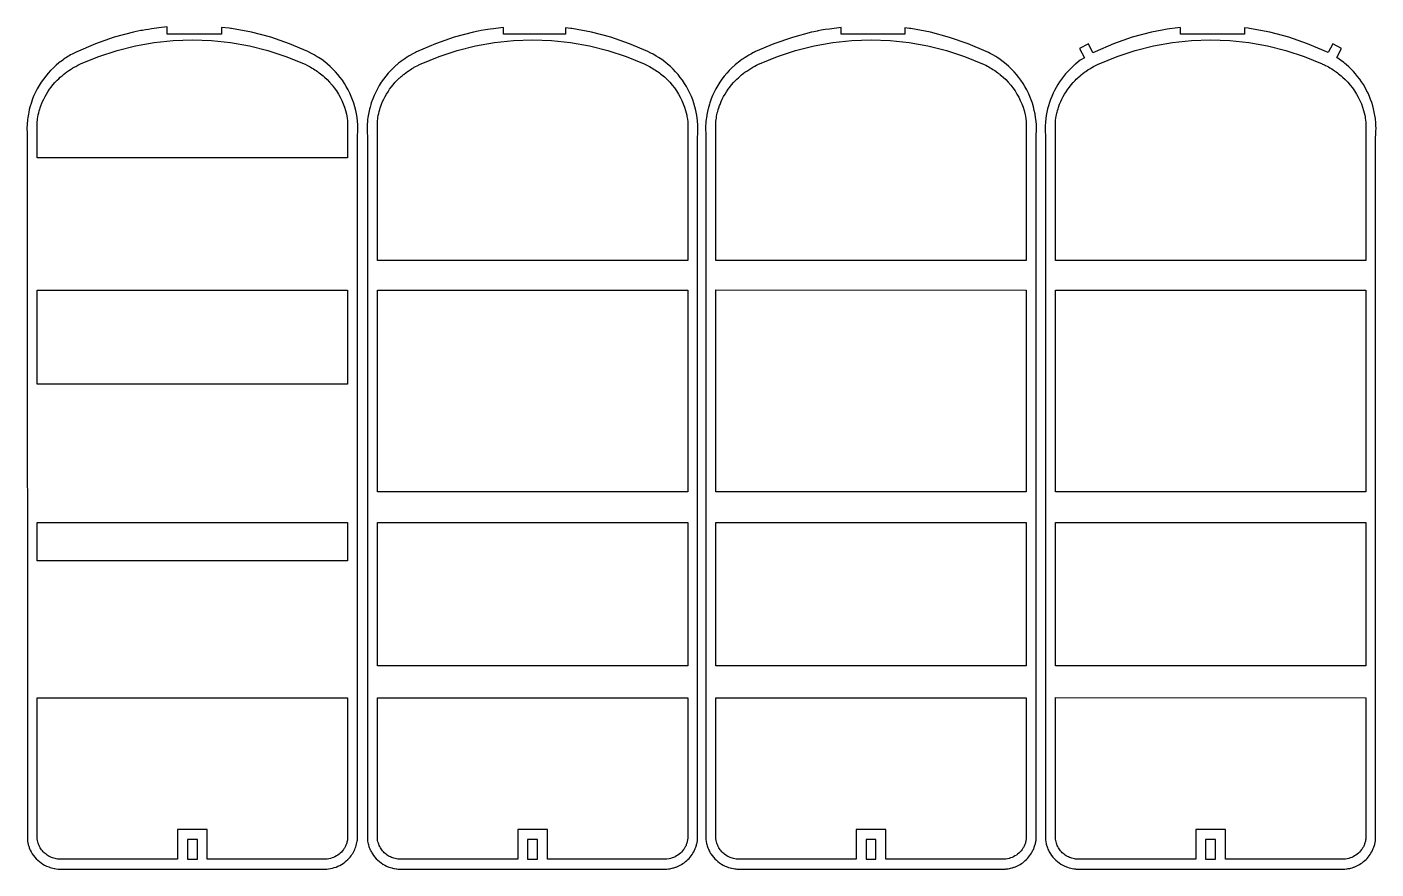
# Model space of a CAD drawing. Extents: x -23.6 to 62.2, y -80.9 to -11.5.
# Drawn here: x -23.6 to 10.51, y -80.92 to -59.63 of the extents above; entities that cross this region are included whole.
import ezdxf

# ---------------------------------------------------------------- set-up
doc = ezdxf.new("R2010")
doc.units = 0
doc.layers.get('0').update_dxf_attribs({"linetype": 'CONTINUOUS'})
doc.layers.add('SECTIONCUTEDGES', color=18, linetype='CONTINUOUS')

msp = doc.modelspace()

# ---------------------------------------------------------------- linework, layer by layer
for points in [[(-14.742, -71.384), (-14.742, -66.281), (-6.894, -66.281), (-6.894, -71.384)], [(-14.742, -75.778), (-14.742, -72.156), (-6.894, -72.156), (-6.894, -75.778)], [(6.453, -80.166), (6.203, -80.166), (6.203, -80.666), (6.453, -80.666)]]:
    msp.add_lwpolyline(points, close=True)
at = {"layer": 'SECTIONCUTEDGES'}
for points in [[(-23.289, -80.729), (-23.246, -80.762), (-23.202, -80.791), (-23.155, -80.818), (-23.107, -80.842), (-23.053, -80.864), (-23.036, -80.87), (-23.015, -80.878), (-22.979, -80.888), (-22.952, -80.896), (-22.914, -80.903), (-22.895, -80.907), (-22.867, -80.911), (-22.814, -80.916), (-16.023, -80.916), (-15.978, -80.912), (-15.928, -80.904), (-15.879, -80.894), (-15.831, -80.881), (-15.783, -80.865), (-15.737, -80.846), (-15.692, -80.824), (-15.648, -80.8), (-15.606, -80.773), (-15.565, -80.743), (-15.527, -80.711), (-15.49, -80.677), (-15.455, -80.641), (-15.431, -80.613), (-15.408, -80.583), (-15.386, -80.553), (-15.366, -80.522), (-15.347, -80.489), (-15.33, -80.456), (-15.314, -80.423), (-15.299, -80.388), (-15.286, -80.353), (-15.275, -80.318), (-15.265, -80.282), (-15.257, -80.245), (-15.251, -80.216), (-15.247, -80.186), (-15.245, -80.172), (-15.244, -80.162), (-15.244, -62.413), (-15.244, -62.394), (-15.242, -62.348), (-15.238, -62.301), (-15.235, -62.255), (-15.235, -62.209), (-15.238, -62.106), (-15.245, -62.014), (-15.256, -61.922), (-15.27, -61.83), (-15.289, -61.739), (-15.312, -61.649), (-15.338, -61.56), (-15.369, -61.472), (-15.403, -61.386), (-15.44, -61.301), (-15.482, -61.218), (-15.527, -61.136), (-15.575, -61.057), (-15.627, -60.98), (-15.682, -60.905), (-15.74, -60.832), (-15.801, -60.763), (-15.865, -60.695), (-15.932, -60.631), (-16.002, -60.57), (-16.074, -60.511), (-16.149, -60.456), (-16.228, -60.403), (-16.26, -60.383), (-16.339, -60.336), (-16.423, -60.292), (-16.503, -60.254), (-16.964, -60.055), (-17.439, -59.892), (-17.924, -59.764), (-18.433, -59.67), (-18.443, -59.668), (-18.487, -59.663), (-18.679, -59.643), (-18.679, -59.81), (-20.059, -59.81), (-20.059, -59.632), (-20.266, -59.657), (-20.385, -59.672), (-20.453, -59.681), (-20.529, -59.692), (-20.606, -59.704), (-20.682, -59.717), (-20.72, -59.724), (-20.796, -59.739), (-20.875, -59.756), (-20.91, -59.764), (-21.398, -59.892), (-21.872, -60.055), (-22.362, -60.267), (-22.41, -60.291), (-22.429, -60.301), (-22.463, -60.32), (-22.498, -60.339), (-22.532, -60.359), (-22.566, -60.38), (-22.6, -60.401), (-22.633, -60.423), (-22.666, -60.445), (-22.698, -60.468), (-22.73, -60.492), (-22.762, -60.516), (-22.793, -60.54), (-22.863, -60.598), (-22.935, -60.664), (-23.003, -60.731), (-23.068, -60.801), (-23.129, -60.874), (-23.188, -60.95), (-23.242, -61.028), (-23.293, -61.109), (-23.341, -61.192), (-23.385, -61.277), (-23.425, -61.364), (-23.461, -61.452), (-23.5, -61.564), (-23.52, -61.63), (-23.528, -61.66), (-23.543, -61.72), (-23.557, -61.781), (-23.567, -61.834), (-23.575, -61.878), (-23.581, -61.923), (-23.587, -61.967), (-23.592, -62.012), (-23.596, -62.057), (-23.6, -62.114), (-23.602, -62.172), (-23.602, -62.235), (-23.6, -62.277), (-23.598, -62.311), (-23.595, -62.345), (-23.593, -62.396), (-23.593, -62.413), (-23.592, -80.162), (-23.592, -80.175), (-23.589, -80.199), (-23.586, -80.218), (-23.583, -80.239), (-23.579, -80.26), (-23.574, -80.281), (-23.569, -80.301), (-23.563, -80.322), (-23.557, -80.342), (-23.55, -80.362), (-23.543, -80.382), (-23.535, -80.402), (-23.527, -80.421), (-23.518, -80.44), (-23.499, -80.478), (-23.495, -80.484), (-23.468, -80.53), (-23.437, -80.574), (-23.404, -80.617), (-23.368, -80.657), (-23.33, -80.694)], [(-14.646, -80.762), (-14.601, -80.791), (-14.555, -80.818), (-14.507, -80.842), (-14.449, -80.866), (-14.409, -80.879), (-14.377, -80.889), (-14.361, -80.893), (-14.323, -80.902), (-14.308, -80.904), (-14.268, -80.911), (-14.252, -80.912), (-14.214, -80.916), (-7.422, -80.916), (-7.38, -80.912), (-7.348, -80.908), (-7.318, -80.903), (-7.288, -80.897), (-7.259, -80.889), (-7.241, -80.884), (-7.222, -80.879), (-7.204, -80.873), (-7.187, -80.866), (-7.169, -80.859), (-7.151, -80.852), (-7.134, -80.845), (-7.117, -80.837), (-7.099, -80.828), (-7.083, -80.819), (-7.066, -80.81), (-7.049, -80.801), (-7.015, -80.779), (-6.981, -80.756), (-6.949, -80.73), (-6.918, -80.704), (-6.888, -80.676), (-6.859, -80.646), (-6.833, -80.615), (-6.807, -80.583), (-6.783, -80.549), (-6.761, -80.515), (-6.741, -80.479), (-6.723, -80.442), (-6.713, -80.422), (-6.704, -80.401), (-6.696, -80.381), (-6.688, -80.36), (-6.681, -80.338), (-6.674, -80.317), (-6.668, -80.295), (-6.663, -80.274), (-6.658, -80.252), (-6.653, -80.23), (-6.649, -80.208), (-6.645, -80.179), (-6.645, -80.172), (-6.644, -80.162), (-6.644, -62.413), (-6.644, -62.403), (-6.641, -62.348), (-6.637, -62.283), (-6.635, -62.236), (-6.635, -62.199), (-6.638, -62.106), (-6.644, -62.014), (-6.655, -61.922), (-6.67, -61.83), (-6.689, -61.739), (-6.711, -61.649), (-6.738, -61.56), (-6.768, -61.472), (-6.802, -61.386), (-6.84, -61.301), (-6.881, -61.218), (-6.926, -61.136), (-6.975, -61.057), (-7.026, -60.98), (-7.081, -60.905), (-7.139, -60.832), (-7.201, -60.763), (-7.265, -60.695), (-7.332, -60.631), (-7.402, -60.57), (-7.474, -60.511), (-7.549, -60.456), (-7.632, -60.4), (-7.688, -60.366), (-7.723, -60.345), (-7.765, -60.322), (-7.827, -60.29), (-7.903, -60.253), (-8.364, -60.055), (-8.839, -59.892), (-9.324, -59.764), (-9.827, -59.671), (-9.851, -59.667), (-9.983, -59.654), (-9.983, -59.81), (-11.552, -59.81), (-11.552, -59.642), (-11.746, -59.667), (-11.809, -59.675), (-11.892, -59.687), (-12.003, -59.704), (-12.114, -59.723), (-12.194, -59.739), (-12.312, -59.764), (-12.797, -59.892), (-13.272, -60.055), (-13.753, -60.263), (-13.781, -60.276), (-13.828, -60.301), (-13.875, -60.326), (-13.891, -60.335), (-13.94, -60.364), (-13.988, -60.394), (-14.004, -60.404), (-14.051, -60.435), (-14.098, -60.468), (-14.113, -60.479), (-14.159, -60.514), (-14.204, -60.549), (-14.251, -60.588), (-14.263, -60.599), (-14.335, -60.664), (-14.403, -60.731), (-14.467, -60.801), (-14.529, -60.874), (-14.587, -60.95), (-14.642, -61.028), (-14.693, -61.109), (-14.741, -61.192), (-14.784, -61.277), (-14.824, -61.364), (-14.86, -61.452), (-14.896, -61.552), (-14.909, -61.593), (-14.927, -61.655), (-14.94, -61.707), (-14.95, -61.749), (-14.959, -61.791), (-14.967, -61.833), (-14.974, -61.876), (-14.98, -61.918), (-14.988, -61.974), (-14.993, -62.031), (-14.998, -62.087), (-15.001, -62.162), (-15.001, -62.18), (-15.001, -62.243), (-15, -62.282), (-14.996, -62.33), (-14.994, -62.367), (-14.992, -62.422), (-14.991, -80.176), (-14.99, -80.19), (-14.987, -80.207), (-14.98, -80.25), (-14.976, -80.269), (-14.969, -80.298), (-14.964, -80.317), (-14.955, -80.346), (-14.946, -80.374), (-14.935, -80.402), (-14.923, -80.429), (-14.919, -80.438), (-14.905, -80.465), (-14.892, -80.489), (-14.882, -80.506), (-14.867, -80.53), (-14.837, -80.574), (-14.804, -80.617), (-14.768, -80.657), (-14.729, -80.694), (-14.689, -80.729)], [(-6.086, -80.762), (-6.042, -80.791), (-5.995, -80.818), (-5.947, -80.842), (-5.894, -80.864), (-5.86, -80.876), (-5.824, -80.887), (-5.787, -80.897), (-5.779, -80.898), (-5.74, -80.906), (-5.7, -80.912), (-5.676, -80.914), (-5.655, -80.916), (1.138, -80.916), (1.158, -80.914), (1.177, -80.912), (1.212, -80.908), (1.242, -80.903), (1.271, -80.897), (1.301, -80.889), (1.319, -80.884), (1.337, -80.879), (1.355, -80.873), (1.373, -80.866), (1.391, -80.859), (1.408, -80.852), (1.426, -80.845), (1.443, -80.837), (1.46, -80.828), (1.477, -80.819), (1.494, -80.81), (1.51, -80.801), (1.545, -80.779), (1.579, -80.756), (1.611, -80.73), (1.642, -80.704), (1.672, -80.676), (1.7, -80.646), (1.727, -80.615), (1.752, -80.583), (1.776, -80.549), (1.798, -80.515), (1.819, -80.479), (1.837, -80.442), (1.846, -80.422), (1.855, -80.401), (1.864, -80.381), (1.871, -80.36), (1.879, -80.338), (1.885, -80.317), (1.891, -80.295), (1.897, -80.274), (1.902, -80.252), (1.906, -80.23), (1.91, -80.208), (1.914, -80.184), (1.916, -80.164), (1.916, -62.413), (1.917, -62.385), (1.92, -62.329), (1.924, -62.274), (1.924, -62.255), (1.925, -62.209), (1.922, -62.106), (1.915, -62.014), (1.904, -61.922), (1.89, -61.83), (1.871, -61.739), (1.848, -61.649), (1.822, -61.56), (1.791, -61.472), (1.757, -61.386), (1.72, -61.301), (1.678, -61.218), (1.633, -61.136), (1.585, -61.057), (1.533, -60.98), (1.478, -60.905), (1.42, -60.832), (1.359, -60.763), (1.295, -60.695), (1.228, -60.631), (1.158, -60.57), (1.086, -60.511), (1.011, -60.456), (0.923, -60.397), (0.898, -60.381), (0.819, -60.335), (0.753, -60.3), (0.713, -60.28), (0.657, -60.253), (0.2, -60.057), (-0.27, -59.894), (-0.751, -59.766), (-1.254, -59.672), (-1.287, -59.668), (-1.403, -59.656), (-1.403, -59.81), (-3.014, -59.81), (-3.014, -59.645), (-3.072, -59.652), (-3.248, -59.675), (-3.31, -59.683), (-3.414, -59.699), (-3.516, -59.716), (-3.598, -59.731), (-3.624, -59.736), (-3.702, -59.752), (-3.767, -59.767), (-4.248, -59.894), (-4.717, -60.057), (-5.178, -60.255), (-5.206, -60.268), (-5.229, -60.28), (-5.3, -60.318), (-5.348, -60.345), (-5.397, -60.374), (-5.445, -60.404), (-5.492, -60.436), (-5.523, -60.457), (-5.569, -60.491), (-5.615, -60.526), (-5.645, -60.549), (-5.696, -60.592), (-5.775, -60.664), (-5.843, -60.731), (-5.908, -60.802), (-5.969, -60.875), (-6.028, -60.95), (-6.082, -61.029), (-6.134, -61.109), (-6.181, -61.192), (-6.225, -61.277), (-6.265, -61.364), (-6.301, -61.452), (-6.336, -61.552), (-6.346, -61.583), (-6.364, -61.645), (-6.37, -61.665), (-6.38, -61.707), (-6.385, -61.728), (-6.395, -61.77), (-6.403, -61.812), (-6.411, -61.854), (-6.414, -61.876), (-6.421, -61.918), (-6.428, -61.974), (-6.432, -62.012), (-6.437, -62.068), (-6.44, -62.125), (-6.442, -62.189), (-6.442, -62.234), (-6.441, -62.252), (-6.439, -62.297), (-6.434, -62.367), (-6.432, -62.422), (-6.432, -80.172), (-6.426, -80.217), (-6.424, -80.228), (-6.419, -80.259), (-6.417, -80.269), (-6.41, -80.298), (-6.402, -80.327), (-6.393, -80.355), (-6.382, -80.383), (-6.371, -80.411), (-6.367, -80.42), (-6.355, -80.447), (-6.331, -80.492), (-6.314, -80.52), (-6.309, -80.529), (-6.277, -80.574), (-6.244, -80.617), (-6.208, -80.657), (-6.17, -80.694), (-6.129, -80.729)], [(2.591, -80.818), (2.639, -80.842), (2.713, -80.872), (2.754, -80.885), (2.792, -80.895), (2.83, -80.903), (2.87, -80.91), (2.91, -80.914), (2.932, -80.916), (9.726, -80.916), (9.765, -80.912), (9.778, -80.911), (9.808, -80.906), (9.818, -80.905), (9.848, -80.899), (9.877, -80.892), (9.905, -80.884), (9.923, -80.879), (9.941, -80.873), (9.959, -80.866), (9.977, -80.859), (9.995, -80.852), (10.012, -80.845), (10.029, -80.837), (10.046, -80.828), (10.063, -80.819), (10.08, -80.81), (10.096, -80.801), (10.131, -80.779), (10.165, -80.756), (10.197, -80.73), (10.228, -80.704), (10.258, -80.676), (10.286, -80.646), (10.313, -80.615), (10.339, -80.583), (10.362, -80.549), (10.384, -80.515), (10.405, -80.479), (10.423, -80.442), (10.432, -80.422), (10.441, -80.401), (10.45, -80.381), (10.457, -80.36), (10.465, -80.338), (10.471, -80.317), (10.477, -80.295), (10.483, -80.274), (10.488, -80.252), (10.492, -80.23), (10.496, -80.208), (10.5, -80.186), (10.501, -80.167), (10.502, -80.162), (10.502, -62.413), (10.504, -62.357), (10.508, -62.301), (10.51, -62.255), (10.511, -62.209), (10.508, -62.112), (10.506, -62.066), (10.494, -61.949), (10.482, -61.867), (10.467, -61.784), (10.448, -61.703), (10.427, -61.622), (10.402, -61.542), (10.374, -61.463), (10.343, -61.386), (10.31, -61.309), (10.273, -61.234), (10.233, -61.16), (10.191, -61.088), (10.146, -61.018), (10.098, -60.95), (10.047, -60.883), (9.994, -60.818), (9.939, -60.756), (9.881, -60.695), (9.821, -60.637), (9.758, -60.582), (9.725, -60.554), (9.694, -60.529), (9.638, -60.486), (9.522, -60.406), (9.64, -60.177), (9.418, -60.062), (9.305, -60.28), (8.782, -60.055), (8.307, -59.892), (7.822, -59.764), (7.311, -59.669), (7.282, -59.666), (7.183, -59.656), (7.183, -59.81), (5.571, -59.81), (5.571, -59.645), (5.435, -59.662), (5.289, -59.682), (5.229, -59.69), (5.101, -59.711), (4.965, -59.736), (4.838, -59.763), (4.348, -59.892), (3.874, -60.055), (3.407, -60.256), (3.352, -60.283), (3.238, -60.062), (3.016, -60.177), (3.137, -60.413), (3.048, -60.464), (3.034, -60.474), (2.983, -60.511), (2.91, -60.571), (2.897, -60.582), (2.835, -60.637), (2.774, -60.695), (2.717, -60.756), (2.661, -60.818), (2.608, -60.883), (2.558, -60.95), (2.51, -61.018), (2.465, -61.088), (2.422, -61.16), (2.382, -61.234), (2.346, -61.309), (2.312, -61.386), (2.281, -61.463), (2.253, -61.542), (2.229, -61.622), (2.207, -61.703), (2.189, -61.784), (2.173, -61.867), (2.161, -61.949), (2.152, -62.037), (2.146, -62.139), (2.145, -62.171), (2.144, -62.225), (2.146, -62.269), (2.153, -62.384), (2.154, -62.422), (2.154, -80.166), (2.155, -80.183), (2.16, -80.217), (2.163, -80.234), (2.169, -80.269), (2.174, -80.288), (2.182, -80.317), (2.184, -80.327), (2.193, -80.355), (2.204, -80.383), (2.215, -80.411), (2.227, -80.438), (2.24, -80.465), (2.25, -80.484), (2.278, -80.53), (2.309, -80.574), (2.342, -80.617), (2.378, -80.657), (2.416, -80.694), (2.457, -80.729), (2.5, -80.762), (2.544, -80.791)], [(-23.343, -62.939), (-23.342, -62.026), (-23.338, -61.987), (-23.333, -61.951), (-23.325, -61.903), (-23.315, -61.854), (-23.305, -61.806), (-23.292, -61.755), (-23.279, -61.709), (-23.268, -61.675), (-23.24, -61.596), (-23.236, -61.586), (-23.209, -61.519), (-23.179, -61.454), (-23.146, -61.39), (-23.111, -61.328), (-23.073, -61.267), (-23.032, -61.207), (-22.989, -61.149), (-22.944, -61.092), (-22.896, -61.037), (-22.841, -60.979), (-22.799, -60.939), (-22.759, -60.901), (-22.715, -60.863), (-22.679, -60.833), (-22.636, -60.799), (-22.591, -60.766), (-22.546, -60.734), (-22.501, -60.705), (-22.451, -60.674), (-22.441, -60.668), (-22.39, -60.638), (-22.369, -60.627), (-22.317, -60.599), (-22.295, -60.589), (-22.265, -60.574), (-22.233, -60.559), (-21.782, -60.376), (-21.325, -60.226), (-20.858, -60.109), (-20.382, -60.025), (-19.902, -59.974), (-19.418, -59.957), (-18.935, -59.974), (-18.455, -60.025), (-17.979, -60.109), (-17.512, -60.226), (-17.054, -60.376), (-16.571, -60.574), (-16.509, -60.605), (-16.474, -60.623), (-16.44, -60.642), (-16.406, -60.662), (-16.389, -60.672), (-16.355, -60.692), (-16.322, -60.714), (-16.29, -60.735), (-16.258, -60.758), (-16.226, -60.78), (-16.211, -60.792), (-16.18, -60.816), (-16.15, -60.84), (-16.116, -60.868), (-16.082, -60.897), (-16.013, -60.962), (-15.948, -61.029), (-15.887, -61.099), (-15.83, -61.172), (-15.777, -61.248), (-15.728, -61.326), (-15.683, -61.406), (-15.643, -61.488), (-15.607, -61.572), (-15.575, -61.658), (-15.548, -61.745), (-15.524, -61.839), (-15.516, -61.881), (-15.505, -61.942), (-15.497, -61.999), (-15.494, -62.027), (-15.494, -62.939)], [(-14.742, -65.537), (-14.742, -62.024), (-14.74, -62.007), (-14.733, -61.951), (-14.727, -61.919), (-14.718, -61.87), (-14.708, -61.822), (-14.694, -61.767), (-14.682, -61.721), (-14.667, -61.675), (-14.653, -61.632), (-14.635, -61.586), (-14.608, -61.519), (-14.578, -61.454), (-14.546, -61.39), (-14.51, -61.328), (-14.472, -61.267), (-14.432, -61.207), (-14.389, -61.149), (-14.343, -61.092), (-14.296, -61.037), (-14.246, -60.984), (-14.187, -60.927), (-14.173, -60.914), (-14.137, -60.882), (-14.115, -60.863), (-14.079, -60.833), (-14.064, -60.822), (-14.02, -60.788), (-13.976, -60.755), (-13.96, -60.745), (-13.91, -60.711), (-13.881, -60.692), (-13.83, -60.662), (-13.81, -60.65), (-13.779, -60.632), (-13.737, -60.61), (-13.656, -60.57), (-13.637, -60.561), (-13.182, -60.376), (-12.725, -60.226), (-12.257, -60.109), (-11.782, -60.025), (-11.301, -59.974), (-10.818, -59.957), (-10.335, -59.974), (-9.854, -60.025), (-9.379, -60.109), (-8.911, -60.226), (-8.454, -60.376), (-7.995, -60.563), (-7.976, -60.572), (-7.909, -60.605), (-7.874, -60.623), (-7.857, -60.633), (-7.822, -60.652), (-7.789, -60.672), (-7.772, -60.682), (-7.738, -60.703), (-7.706, -60.724), (-7.673, -60.746), (-7.642, -60.769), (-7.61, -60.792), (-7.58, -60.816), (-7.549, -60.84), (-7.515, -60.868), (-7.485, -60.894), (-7.412, -60.962), (-7.348, -61.029), (-7.287, -61.099), (-7.23, -61.172), (-7.177, -61.248), (-7.128, -61.326), (-7.083, -61.406), (-7.042, -61.488), (-7.006, -61.572), (-6.975, -61.658), (-6.948, -61.745), (-6.92, -61.857), (-6.913, -61.892), (-6.902, -61.961), (-6.894, -62.028), (-6.894, -65.537)], [(-6.183, -65.537), (-6.182, -62.026), (-6.181, -62.013), (-6.175, -61.968), (-6.17, -61.935), (-6.162, -61.886), (-6.155, -61.854), (-6.145, -61.806), (-6.135, -61.767), (-6.122, -61.721), (-6.108, -61.675), (-6.087, -61.615), (-6.077, -61.59), (-6.049, -61.519), (-6.019, -61.454), (-5.986, -61.39), (-5.951, -61.328), (-5.913, -61.267), (-5.872, -61.207), (-5.829, -61.149), (-5.784, -61.092), (-5.736, -61.037), (-5.683, -60.981), (-5.65, -60.949), (-5.613, -60.914), (-5.584, -60.888), (-5.562, -60.869), (-5.534, -60.845), (-5.49, -60.81), (-5.446, -60.777), (-5.401, -60.745), (-5.351, -60.711), (-5.301, -60.68), (-5.25, -60.65), (-5.198, -60.621), (-5.157, -60.599), (-5.084, -60.564), (-5.076, -60.561), (-4.622, -60.376), (-4.165, -60.226), (-3.698, -60.109), (-3.222, -60.025), (-2.742, -59.974), (-2.258, -59.957), (-1.775, -59.974), (-1.295, -60.025), (-0.819, -60.109), (-0.352, -60.226), (0.106, -60.376), (0.562, -60.562), (0.586, -60.573), (0.604, -60.582), (0.641, -60.6), (0.686, -60.623), (0.72, -60.642), (0.754, -60.662), (0.788, -60.682), (0.821, -60.703), (0.854, -60.724), (0.87, -60.735), (0.902, -60.758), (0.918, -60.769), (0.949, -60.792), (0.965, -60.804), (0.995, -60.828), (1.01, -60.84), (1.04, -60.865), (1.079, -60.899), (1.147, -60.962), (1.212, -61.029), (1.273, -61.099), (1.33, -61.172), (1.383, -61.248), (1.432, -61.326), (1.477, -61.406), (1.517, -61.488), (1.554, -61.572), (1.585, -61.658), (1.612, -61.745), (1.638, -61.851), (1.645, -61.886), (1.656, -61.951), (1.666, -62.027), (1.666, -65.537)], [(2.404, -65.537), (2.404, -62.028), (2.409, -61.984), (2.416, -61.935), (2.424, -61.886), (2.431, -61.854), (2.441, -61.806), (2.445, -61.79), (2.458, -61.744), (2.471, -61.698), (2.482, -61.664), (2.503, -61.605), (2.51, -61.586), (2.538, -61.519), (2.568, -61.454), (2.6, -61.39), (2.636, -61.328), (2.673, -61.267), (2.714, -61.207), (2.757, -61.149), (2.802, -61.092), (2.85, -61.037), (2.9, -60.984), (2.933, -60.951), (2.959, -60.927), (2.98, -60.907), (3.031, -60.863), (3.053, -60.845), (3.096, -60.81), (3.14, -60.777), (3.17, -60.755), (3.226, -60.718), (3.275, -60.686), (3.326, -60.656), (3.367, -60.632), (3.419, -60.605), (3.487, -60.571), (3.511, -60.56), (3.964, -60.376), (4.421, -60.226), (4.888, -60.109), (5.364, -60.025), (5.844, -59.974), (6.328, -59.957), (6.811, -59.974), (7.292, -60.025), (7.767, -60.109), (8.234, -60.226), (8.692, -60.376), (9.148, -60.562), (9.162, -60.568), (9.211, -60.592), (9.237, -60.605), (9.272, -60.623), (9.306, -60.642), (9.34, -60.662), (9.374, -60.682), (9.391, -60.692), (9.424, -60.714), (9.456, -60.735), (9.472, -60.746), (9.504, -60.769), (9.535, -60.792), (9.566, -60.816), (9.597, -60.84), (9.63, -60.868), (9.666, -60.899), (9.734, -60.962), (9.798, -61.029), (9.859, -61.099), (9.916, -61.172), (9.969, -61.248), (10.018, -61.326), (10.063, -61.406), (10.104, -61.488), (10.14, -61.572), (10.171, -61.658), (10.198, -61.745), (10.226, -61.857), (10.235, -61.904), (10.24, -61.932), (10.249, -61.999), (10.252, -62.028), (10.252, -65.537)], [(-23.344, -68.662), (-23.344, -66.281), (-15.494, -66.281), (-15.494, -68.662)], [(-6.183, -71.384), (-6.183, -66.279), (1.666, -66.281), (1.666, -71.384)], [(2.404, -71.384), (2.404, -66.281), (10.252, -66.281), (10.252, -71.384)], [(-23.343, -73.128), (-23.343, -72.156), (-15.494, -72.156), (-15.494, -73.128)], [(-6.183, -75.778), (-6.183, -72.156), (1.666, -72.156), (1.666, -75.778)], [(2.404, -75.777), (2.404, -72.156), (10.252, -72.156), (10.252, -75.778)], [(-23.12, -80.544), (-23.144, -80.524), (-23.168, -80.503), (-23.19, -80.48), (-23.211, -80.456), (-23.231, -80.431), (-23.249, -80.404), (-23.266, -80.377), (-23.281, -80.349), (-23.295, -80.32), (-23.307, -80.291), (-23.318, -80.261), (-23.327, -80.23), (-23.334, -80.199), (-23.342, -80.15), (-23.343, -80.143), (-23.343, -76.585), (-15.494, -76.585), (-15.494, -80.144), (-15.495, -80.154), (-15.497, -80.169), (-15.5, -80.189), (-15.505, -80.215), (-15.51, -80.236), (-15.515, -80.256), (-15.522, -80.276), (-15.529, -80.296), (-15.537, -80.316), (-15.545, -80.335), (-15.555, -80.354), (-15.565, -80.372), (-15.576, -80.39), (-15.587, -80.408), (-15.6, -80.425), (-15.625, -80.457), (-15.652, -80.487), (-15.681, -80.515), (-15.711, -80.541), (-15.744, -80.564), (-15.778, -80.586), (-15.813, -80.605), (-15.85, -80.622), (-15.888, -80.636), (-15.926, -80.647), (-15.965, -80.656), (-16.009, -80.663), (-16.027, -80.665), (-16.038, -80.666), (-19.044, -80.666), (-19.044, -79.916), (-19.793, -79.916), (-19.793, -80.666), (-22.803, -80.666), (-22.83, -80.663), (-22.861, -80.659), (-22.892, -80.652), (-22.923, -80.644), (-22.953, -80.635), (-22.983, -80.624), (-23.012, -80.611), (-23.04, -80.596), (-23.068, -80.58), (-23.094, -80.563)], [(-14.467, -80.58), (-14.494, -80.563), (-14.519, -80.544), (-14.544, -80.524), (-14.567, -80.503), (-14.59, -80.48), (-14.611, -80.456), (-14.63, -80.431), (-14.649, -80.404), (-14.665, -80.377), (-14.681, -80.349), (-14.695, -80.32), (-14.707, -80.291), (-14.717, -80.261), (-14.726, -80.23), (-14.734, -80.199), (-14.74, -80.162), (-14.742, -80.147), (-14.742, -80.143), (-14.742, -76.585), (-6.894, -76.585), (-6.894, -80.151), (-6.896, -80.166), (-6.898, -80.18), (-6.9, -80.195), (-6.904, -80.215), (-6.909, -80.236), (-6.915, -80.256), (-6.921, -80.276), (-6.929, -80.296), (-6.936, -80.316), (-6.945, -80.335), (-6.955, -80.354), (-6.965, -80.372), (-6.975, -80.39), (-6.987, -80.408), (-6.999, -80.425), (-7.024, -80.457), (-7.051, -80.487), (-7.08, -80.515), (-7.111, -80.541), (-7.144, -80.564), (-7.178, -80.586), (-7.213, -80.605), (-7.25, -80.622), (-7.287, -80.636), (-7.326, -80.647), (-7.365, -80.656), (-7.419, -80.664), (-7.429, -80.665), (-7.438, -80.666), (-10.443, -80.666), (-10.443, -79.916), (-11.193, -79.916), (-11.193, -80.666), (-14.198, -80.666), (-14.213, -80.665), (-14.225, -80.664), (-14.261, -80.659), (-14.292, -80.652), (-14.323, -80.644), (-14.353, -80.635), (-14.383, -80.624), (-14.412, -80.611), (-14.44, -80.596)], [(-5.908, -80.58), (-5.934, -80.563), (-5.96, -80.544), (-5.984, -80.524), (-6.008, -80.503), (-6.03, -80.48), (-6.051, -80.456), (-6.071, -80.431), (-6.089, -80.404), (-6.106, -80.377), (-6.121, -80.349), (-6.135, -80.32), (-6.147, -80.291), (-6.158, -80.261), (-6.167, -80.23), (-6.174, -80.199), (-6.182, -80.154), (-6.183, -80.143), (-6.183, -76.585), (1.666, -76.585), (1.665, -80.148), (1.665, -80.157), (1.659, -80.195), (1.655, -80.215), (1.65, -80.236), (1.645, -80.256), (1.638, -80.276), (1.631, -80.296), (1.623, -80.316), (1.615, -80.335), (1.605, -80.354), (1.595, -80.372), (1.584, -80.39), (1.573, -80.408), (1.56, -80.425), (1.536, -80.457), (1.508, -80.487), (1.479, -80.515), (1.449, -80.541), (1.416, -80.564), (1.382, -80.586), (1.347, -80.605), (1.31, -80.622), (1.272, -80.636), (1.234, -80.647), (1.195, -80.656), (1.148, -80.664), (1.129, -80.665), (1.122, -80.666), (-1.884, -80.666), (-1.884, -79.916), (-2.633, -79.916), (-2.633, -80.666), (-5.643, -80.666), (-5.652, -80.665), (-5.67, -80.663), (-5.701, -80.659), (-5.732, -80.652), (-5.763, -80.644), (-5.793, -80.635), (-5.823, -80.624), (-5.852, -80.611), (-5.88, -80.596)], [(2.678, -80.58), (2.652, -80.563), (2.626, -80.544), (2.602, -80.524), (2.579, -80.503), (2.556, -80.48), (2.535, -80.456), (2.515, -80.431), (2.497, -80.404), (2.48, -80.377), (2.465, -80.349), (2.451, -80.32), (2.439, -80.291), (2.428, -80.261), (2.419, -80.23), (2.412, -80.199), (2.406, -80.163), (2.404, -80.145), (2.404, -76.584), (10.252, -76.585), (10.252, -80.146), (10.251, -80.159), (10.247, -80.183), (10.245, -80.195), (10.241, -80.215), (10.236, -80.236), (10.231, -80.256), (10.224, -80.276), (10.217, -80.296), (10.209, -80.316), (10.201, -80.335), (10.191, -80.354), (10.181, -80.372), (10.17, -80.39), (10.159, -80.408), (10.147, -80.425), (10.122, -80.457), (10.095, -80.487), (10.066, -80.515), (10.035, -80.541), (10.002, -80.564), (9.968, -80.586), (9.933, -80.605), (9.896, -80.622), (9.858, -80.636), (9.82, -80.647), (9.781, -80.656), (9.737, -80.663), (9.713, -80.666), (9.708, -80.666), (6.702, -80.666), (6.702, -79.916), (5.953, -79.916), (5.953, -80.666), (2.943, -80.666), (2.916, -80.663), (2.885, -80.659), (2.854, -80.652), (2.823, -80.644), (2.793, -80.635), (2.763, -80.624), (2.734, -80.611), (2.706, -80.596)], [(-19.293, -80.666), (-19.293, -80.166), (-19.543, -80.166), (-19.543, -80.666)], [(-10.943, -80.666), (-10.693, -80.666), (-10.693, -80.166), (-10.943, -80.166)], [(-2.383, -80.666), (-2.133, -80.666), (-2.133, -80.166), (-2.383, -80.166)]]:
    msp.add_lwpolyline(points, close=True, dxfattribs=at)

doc.saveas('drawing.dxf')
